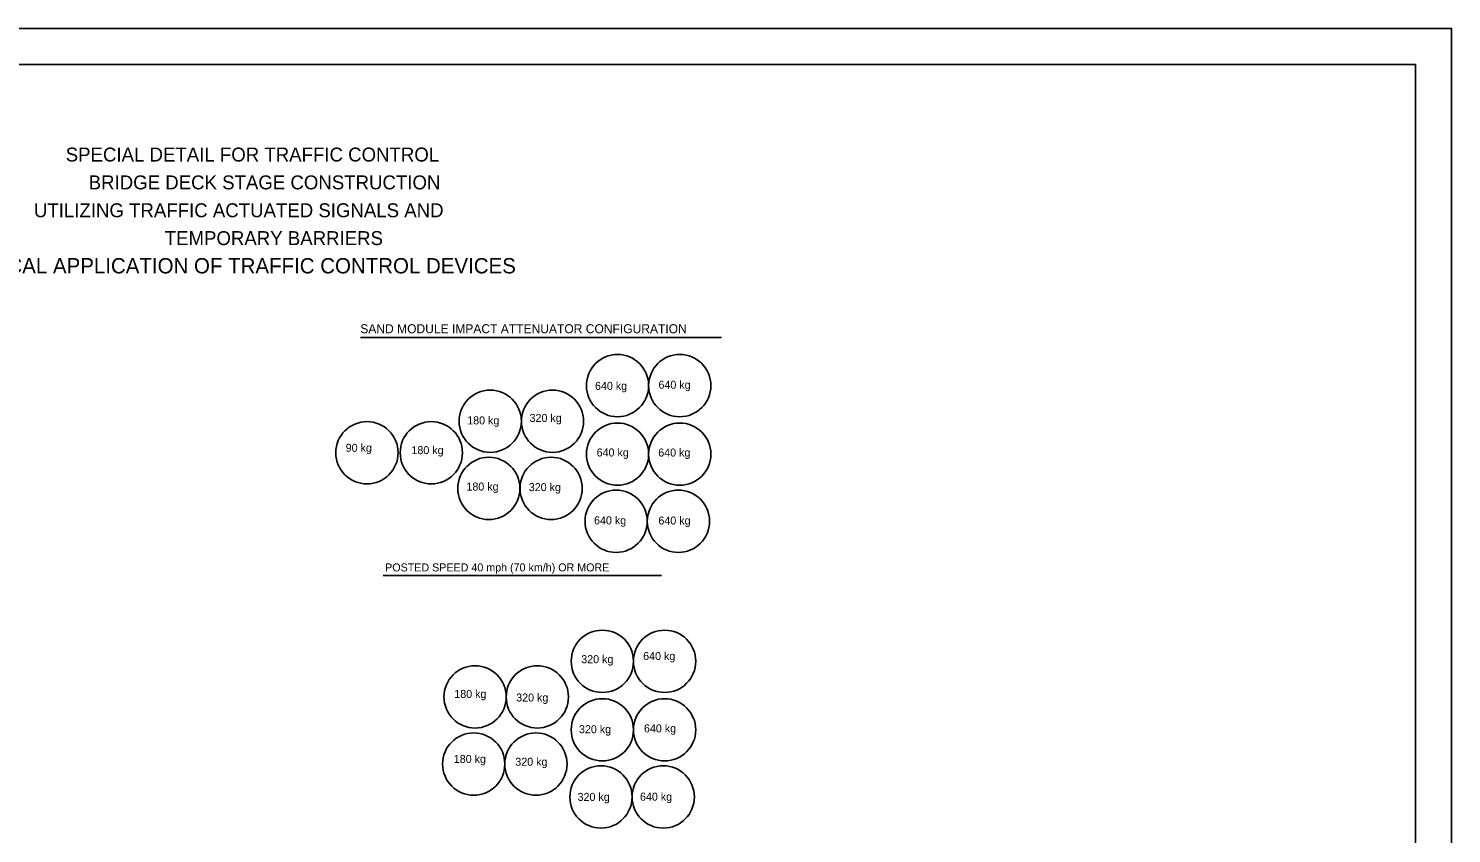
# Model space of a CAD drawing. Extents: x 52832 to 54215, y 64481 to 66497.
# Drawn here: x 53820.5 to 54215.1, y 65561.7 to 65784.9 of the extents above; entities that cross this region are included whole.
import ezdxf

# ---------------------------------------------------------------- set-up
doc = ezdxf.new("R2010")
doc.units = 0
for name, color, linetype in [('Design_EX_Roadway Dimensions', 7, 'Continuous'), ('Level 48', 7, 'Continuous'), ('Sheets_50 Reference Boundary', 7, 'Continuous'), ('Sheets_General Details', 7, 'Continuous'), ('Sheets_Printer Plotting Border', 7, 'Continuous'), ('Stage_Construction Traffic Control', 7, 'Continuous')]:
    doc.layers.add(name, color=color, linetype=linetype)

msp = doc.modelspace()

# ---------------------------------------------------------------- linework, layer by layer
at = {"layer": 'Level 48'}
msp.add_lwpolyline([(53535.07, 65784.88), (54215.07, 65784.88), (54215.07, 65344.88), (53535.07, 65344.88)], close=True, dxfattribs=at)
at = {"layer": 'Sheets_50 Reference Boundary'}
msp.add_lwpolyline([(53575.07, 65774.88), (54205.07, 65774.88), (54205.07, 65374.88), (53575.07, 65374.88)], close=True, dxfattribs=at)
at = {"layer": 'Sheets_General Details'}
for p, q in [((54215.07, 65784.88), (53535.07, 65784.88)), ((54215.07, 65344.88), (54215.07, 65784.88)), ((53912.54, 65699.18), (54012.67, 65699.18)), ((53918.82, 65633.28), (53996.04, 65633.28))]:
    msp.add_line(p, q, dxfattribs=at)
msp.add_lwpolyline([(53575.07, 65774.88), (54205.07, 65774.88), (54205.07, 65354.88), (53575.07, 65354.88)], close=True, dxfattribs=at)
at = {"layer": 'Sheets_Printer Plotting Border'}
msp.add_lwpolyline([(53535.07, 65344.88), (54215.07, 65344.88), (54215.07, 65784.88), (53535.07, 65784.88)], close=True, dxfattribs=at)
at = {"layer": 'Stage_Construction Traffic Control'}
for centre in [(53983.8, 65685.89), (54001.06, 65685.89), (53948.5, 65676.01), (53965.77, 65676.01), (53914.32, 65667.28), (53932.17, 65667.28), (53983.8, 65666.89), (54001.06, 65666.89), (53948.12, 65657.4), (53965.39, 65657.4), (53983.42, 65648.28), (54000.68, 65648.28), (53979.59, 65609.47), (53996.86, 65609.47), (53944.3, 65599.6), (53961.56, 65599.6), (53979.59, 65590.48), (53996.86, 65590.48), (53943.92, 65580.99), (53961.18, 65580.99), (53979.21, 65571.87), (53996.48, 65571.87)]:
    msp.add_circle(centre, 8.63, dxfattribs=at)

# ---------------------------------------------------------------- texts
at = {"layer": 'Design_EX_Roadway Dimensions'}
for s, p in [('640 kg', (53977.55, 65684.71)), ('640 kg', (53995.16, 65685.02)), ('180 kg', (53942.12, 65675.14)), ('320 kg', (53959.41, 65675.82)), ('90 kg', (53908.43, 65667.55)), ('180 kg', (53926.66, 65666.89)), ('640 kg', (53978.01, 65666.25)), ('640 kg', (53995.1, 65666.23)), ('180 kg', (53941.9, 65656.8)), ('320 kg', (53959.19, 65656.64)), ('640 kg', (53977.29, 65647.43)), ('640 kg', (53995.14, 65647.38)), ('320 kg', (53973.75, 65608.95)), ('640 kg', (53990.91, 65609.83)), ('180 kg', (53938.54, 65599.33)), ('320 kg', (53955.7, 65598.33)), ('320 kg', (53973.11, 65589.54)), ('640 kg', (53991.13, 65589.78)), ('180 kg', (53938.4, 65581.3)), ('320 kg', (53955.46, 65580.53)), ('320 kg', (53972.73, 65570.78)), ('640 kg', (53990.03, 65570.84))]:
    msp.add_text(s, height=2.22, dxfattribs=at).set_placement(p)
at = {"layer": 'Sheets_General Details'}
for s, height, p in [('SPECIAL DETAIL FOR TRAFFIC CONTROL', 3.8608, (53830.79, 65748.01)), ('BRIDGE DECK STAGE CONSTRUCTION', 3.8608, (53837.16, 65740.29)), ('UTILIZING TRAFFIC ACTUATED SIGNALS AND ', 3.8608, (53821.97, 65732.56)), ('TEMPORARY BARRIERS', 3.8608, (53858.24, 65724.84)), ('TYPICAL APPLICATION OF TRAFFIC CONTROL DEVICES', 4.2451, (53802.01, 65716.99)), ('SAND MODULE IMPACT ATTENUATOR CONFIGURATION', 2.4971, (53912.47, 65700.41)), ('POSTED SPEED 40 mph (70 km/h) OR MORE', 2.2197, (53919.36, 65634.39))]:
    msp.add_text(s, height=height, dxfattribs=at).set_placement(p)

doc.saveas('drawing.dxf')
